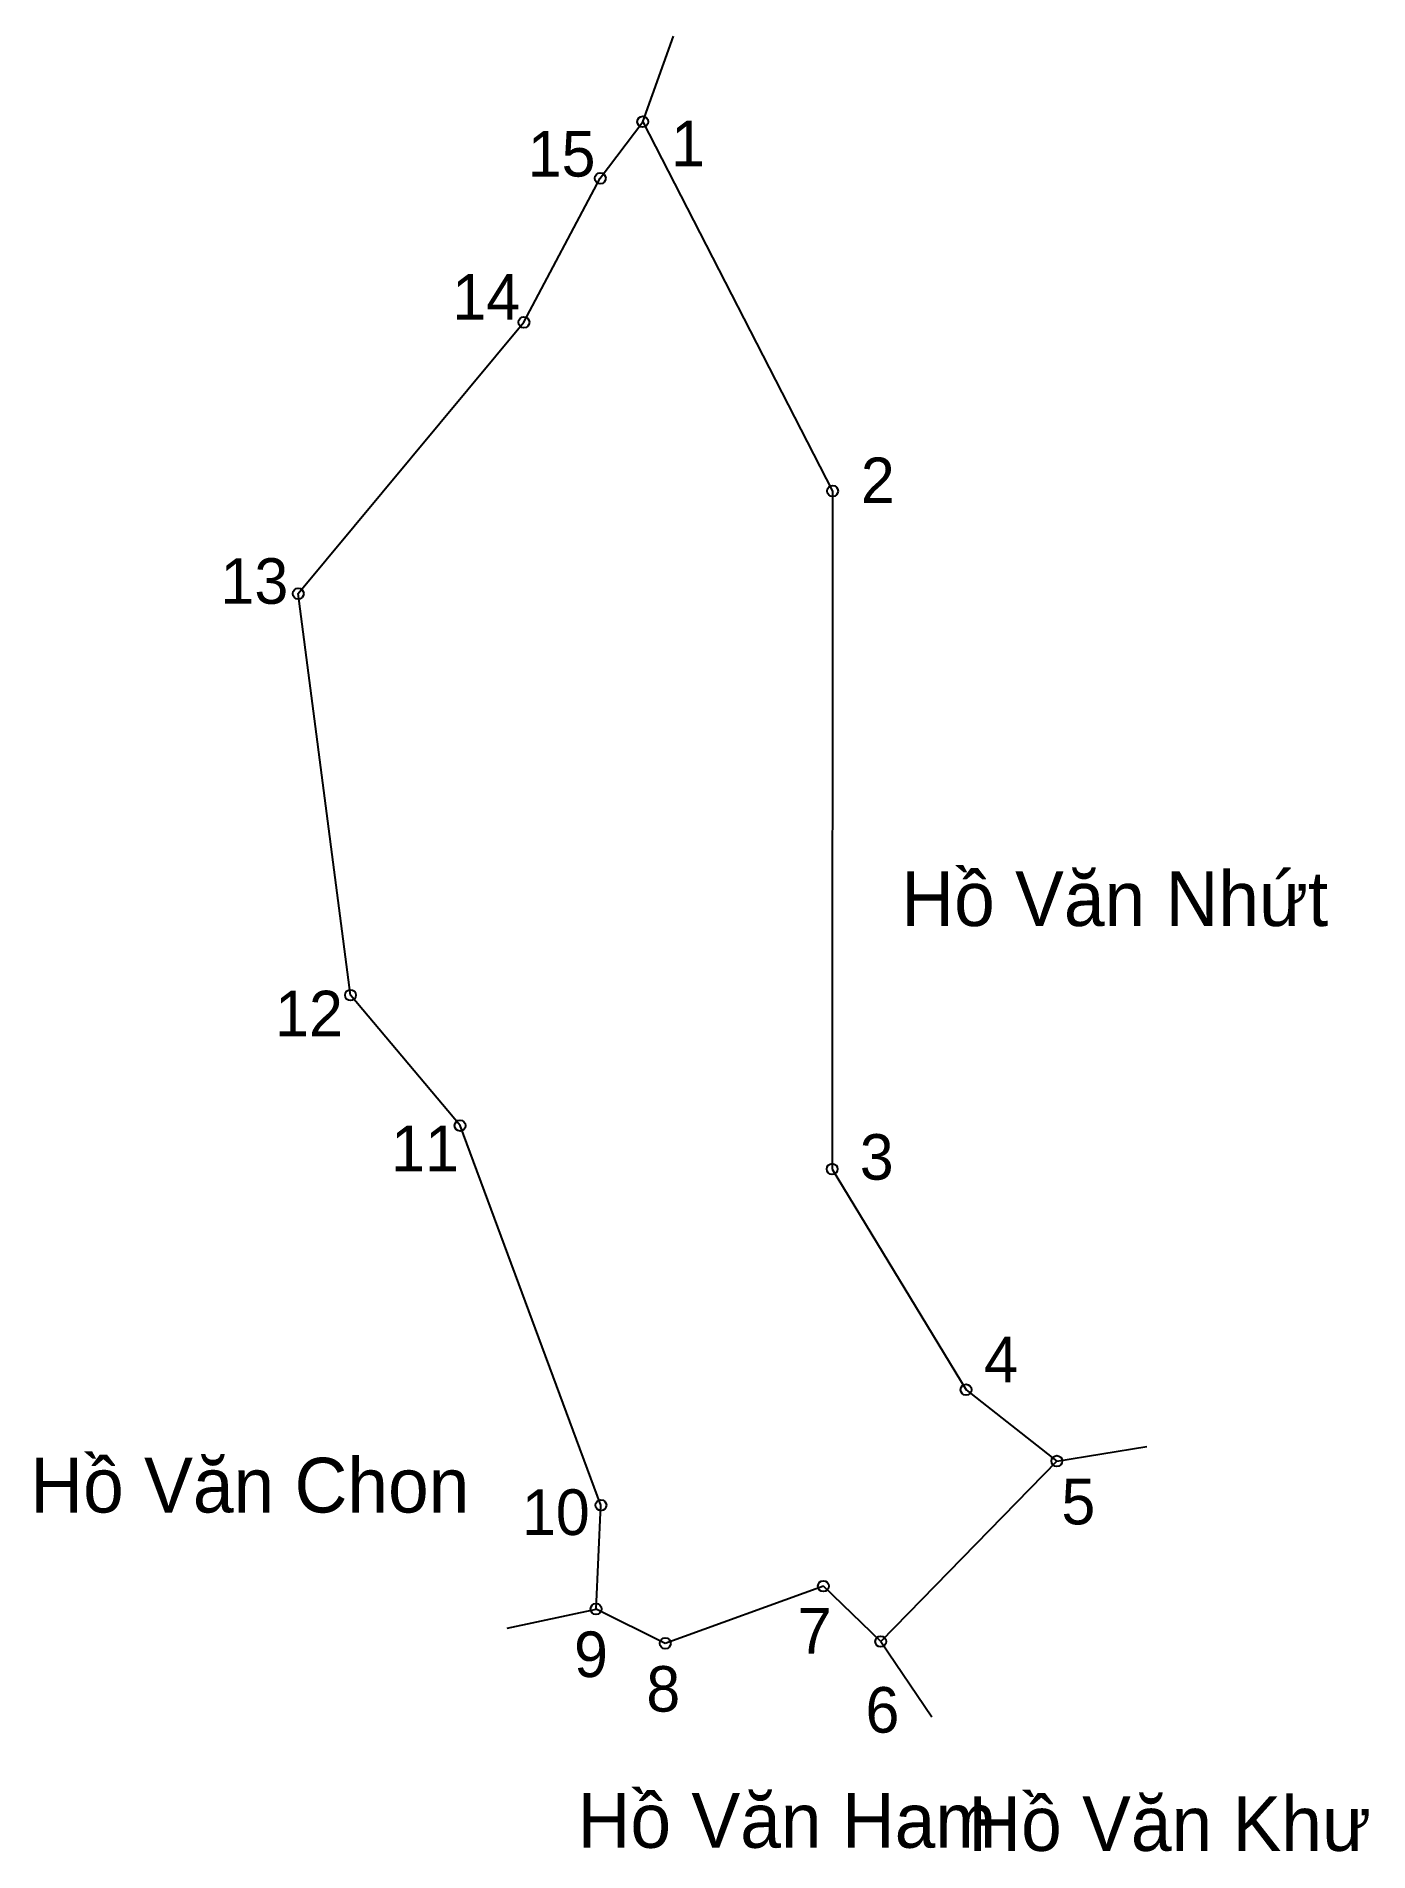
# Model space of a CAD drawing. Extents: x 548074 to 548220, y 1824972 to 1825170.
import ezdxf

# ---------------------------------------------------------------- set-up
doc = ezdxf.new("R2010")
doc.units = 0
for name, color, linetype in [('CanhThua', 7, 'Continuous'), ('MocDinhThua', 7, 'Continuous'), ('RauThua', 7, 'Continuous'), ('SoHieuDinhThua', 7, 'Continuous'), ('TenChuLanCan', 7, 'Continuous')]:
    doc.layers.add(name, color=color, linetype=linetype)

msp = doc.modelspace()

# ---------------------------------------------------------------- linework, layer by layer
at = {"layer": 'CanhThua'}
for p, q in [((548135.79, 1825154.85), (548140.45, 1825161.04)), ((548140.45, 1825161.04), (548161.24, 1825120.6)), ((548127.43, 1825139.08), (548135.79, 1825154.85)), ((548102.7, 1825109.36), (548127.43, 1825139.08)), ((548161.24, 1825120.6), (548161.2, 1825046.34)), ((548108.43, 1825065.39), (548102.7, 1825109.36)), ((548120.43, 1825051.11), (548108.43, 1825065.39)), ((548135.86, 1825009.53), (548120.43, 1825051.11)), ((548161.2, 1825046.34), (548175.87, 1825022.17)), ((548175.87, 1825022.17), (548185.81, 1825014.36)), ((548185.81, 1825014.36), (548166.52, 1824994.6)), ((548135.33, 1824998.16), (548135.86, 1825009.53)), ((548160.24, 1825000.66), (548142.91, 1824994.4)), ((548166.52, 1824994.6), (548160.24, 1825000.66)), ((548142.91, 1824994.4), (548135.33, 1824998.16))]:
    msp.add_line(p, q, dxfattribs=at)
at = {"layer": 'MocDinhThua'}
for centre in [(548140.45, 1825161.04), (548135.79, 1825154.85), (548127.43, 1825139.08), (548161.24, 1825120.6), (548102.7, 1825109.36), (548108.43, 1825065.39), (548120.43, 1825051.11), (548161.2, 1825046.34), (548175.87, 1825022.17), (548185.81, 1825014.36), (548135.86, 1825009.53), (548160.24, 1825000.66), (548135.33, 1824998.16), (548142.91, 1824994.4), (548166.52, 1824994.6)]:
    msp.add_circle(centre, 0.599, dxfattribs=at)
at = {"layer": 'RauThua'}
for p, q in [((548140.45, 1825161.04), (548143.8, 1825170.4)), ((548140.45, 1825161.04), (548143.8, 1825170.4)), ((548185.81, 1825014.36), (548195.67, 1825015.95)), ((548185.81, 1825014.36), (548195.67, 1825015.95)), ((548125.61, 1824996.07), (548135.33, 1824998.16)), ((548166.52, 1824994.6), (548172.12, 1824986.34))]:
    msp.add_line(p, q, dxfattribs=at)

# ---------------------------------------------------------------- texts
at = {"layer": 'SoHieuDinhThua'}
for s, height, p in [('1', 4.99, (548143.54, 1825156.17)), ('15', 4.993, (548127.84, 1825155.04)), ('14', 4.993, (548119.58, 1825139.36)), ('2', 4.99, (548164.34, 1825119.28)), ('13', 4.993, (548094.19, 1825108.25)), ('12', 4.993, (548100.17, 1825060.88)), ('11', 4.993, (548112.88, 1825046.11)), ('3', 4.99, (548164.22, 1825045.18)), ('4', 4.99, (548177.84, 1825022.99)), ('5', 4.99, (548186.31, 1825007.43)), ('10', 4.993, (548127.21, 1825006.27)), ('7', 4.99, (548157.42, 1824993.28)), ('9', 4.99, (548132.92, 1824990.71)), ('8', 4.99, (548140.84, 1824986.92)), ('6', 4.99, (548164.85, 1824984.62))]:
    msp.add_text(s, height=height, dxfattribs=at).set_placement(p)
at = {"layer": 'TenChuLanCan'}
for s, height, p in [('Hồ Văn Nhứt', 5.9913, (548168.77, 1825072.96)), ('Hồ Văn Chon', 5.9913, (548073.35, 1825008.73)), ('Hồ Văn Ham', 5.991, (548133.31, 1824972.01)), ('Hồ Văn Khư', 5.991, (548176.11, 1824971.67))]:
    msp.add_text(s, height=height, dxfattribs=at).set_placement(p)

doc.saveas('drawing.dxf')
